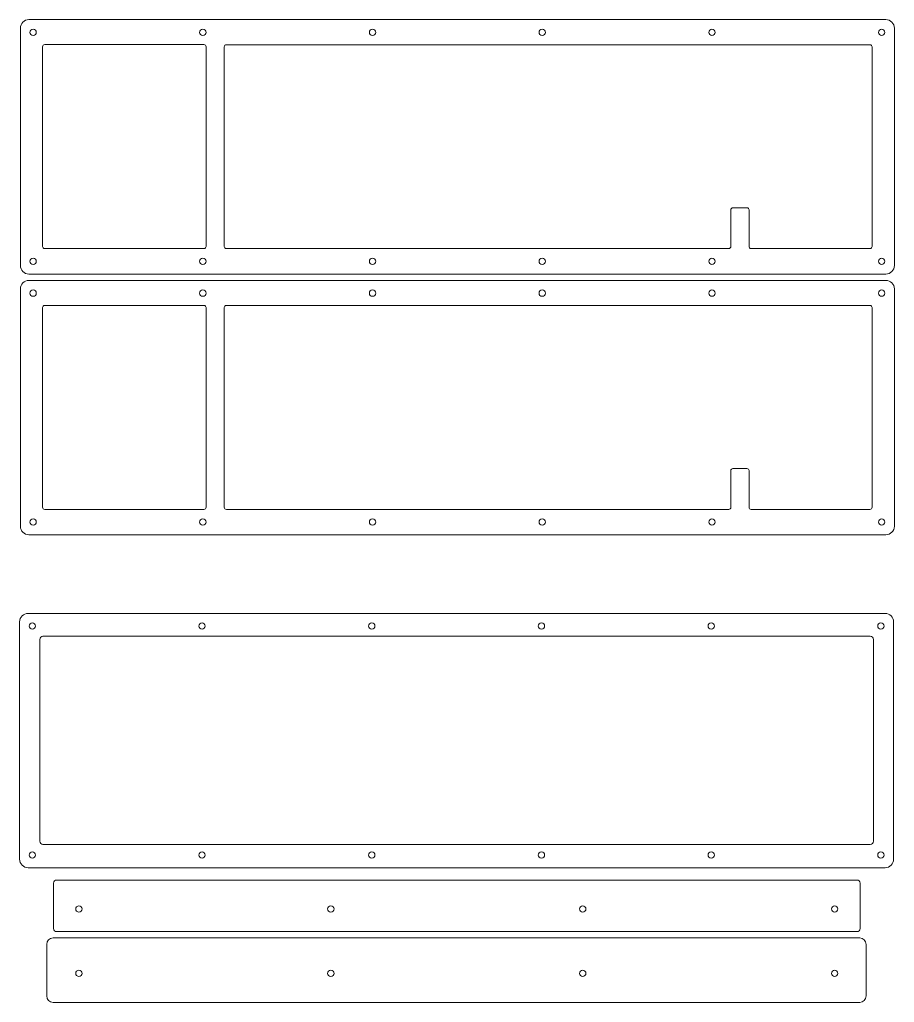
# Model space of a CAD drawing. Header units: inches. Extents: x -12 to 72, y -8.2 to 38.2.
# Drawn here: x -11.99 to 29.29, y -8.17 to 38.19 of the extents above; entities that cross this region are included whole.
import ezdxf

# ---------------------------------------------------------------- set-up
doc = ezdxf.new("R2010")
doc.units = ezdxf.units.IN
doc.header["$MEASUREMENT"] = 0
doc.layers.add('Layer 1', color=7, linetype='Continuous')

# ---------------------------------------------------------------- blocks, each defined once
blk = doc.blocks.new('block 4')
at = {"layer": 'Layer 1', "lineweight": 0}
blk.add_open_spline([(-11.244, 9.583), (-11.244, 9.666), (-11.312, 9.733), (-11.394, 9.733), (-11.477, 9.733), (-11.544, 9.666), (-11.544, 9.583), (-11.544, 9.5), (-11.477, 9.433), (-11.394, 9.433), (-11.312, 9.433), (-11.244, 9.5), (-11.244, 9.583)], degree=3, knots=[0, 0, 0, 0, 1, 1, 1, 2, 2, 2, 3, 3, 3, 4, 4, 4, 4], dxfattribs=at)
blk = doc.blocks.new('block 3')
at = {"layer": 'Layer 1'}
blk.add_blockref('block 4', (0, 0), dxfattribs=at)
blk = doc.blocks.new('block 6')
at = {"layer": 'Layer 1', "lineweight": 0}
blk.add_open_spline([(-3.235, 9.583), (-3.235, 9.666), (-3.302, 9.733), (-3.385, 9.733), (-3.468, 9.733), (-3.535, 9.666), (-3.535, 9.583), (-3.535, 9.5), (-3.468, 9.433), (-3.385, 9.433), (-3.302, 9.433), (-3.235, 9.5), (-3.235, 9.583)], degree=3, knots=[0, 0, 0, 0, 1, 1, 1, 2, 2, 2, 3, 3, 3, 4, 4, 4, 4], dxfattribs=at)
blk = doc.blocks.new('block 5')
at = {"layer": 'Layer 1'}
blk.add_blockref('block 6', (0, 0), dxfattribs=at)
blk = doc.blocks.new('block 8')
at = {"layer": 'Layer 1', "lineweight": 0}
blk.add_open_spline([(4.775, 9.583), (4.775, 9.666), (4.707, 9.733), (4.625, 9.733), (4.542, 9.733), (4.475, 9.666), (4.475, 9.583), (4.475, 9.5), (4.542, 9.433), (4.625, 9.433), (4.707, 9.433), (4.775, 9.5), (4.775, 9.583)], degree=3, knots=[0, 0, 0, 0, 1, 1, 1, 2, 2, 2, 3, 3, 3, 4, 4, 4, 4], dxfattribs=at)
blk = doc.blocks.new('block 7')
at = {"layer": 'Layer 1'}
blk.add_blockref('block 8', (0, 0), dxfattribs=at)
blk = doc.blocks.new('block 10')
at = {"layer": 'Layer 1', "lineweight": 0}
blk.add_open_spline([(12.784, 9.583), (12.784, 9.666), (12.717, 9.733), (12.634, 9.733), (12.551, 9.733), (12.484, 9.666), (12.484, 9.583), (12.484, 9.5), (12.551, 9.433), (12.634, 9.433), (12.717, 9.433), (12.784, 9.5), (12.784, 9.583)], degree=3, knots=[0, 0, 0, 0, 1, 1, 1, 2, 2, 2, 3, 3, 3, 4, 4, 4, 4], dxfattribs=at)
blk = doc.blocks.new('block 9')
at = {"layer": 'Layer 1'}
blk.add_blockref('block 10', (0, 0), dxfattribs=at)
blk = doc.blocks.new('block 12')
at = {"layer": 'Layer 1', "lineweight": 0}
blk.add_open_spline([(20.794, 9.583), (20.794, 9.666), (20.726, 9.733), (20.644, 9.733), (20.561, 9.733), (20.494, 9.666), (20.494, 9.583), (20.494, 9.5), (20.561, 9.433), (20.644, 9.433), (20.726, 9.433), (20.794, 9.5), (20.794, 9.583)], degree=3, knots=[0, 0, 0, 0, 1, 1, 1, 2, 2, 2, 3, 3, 3, 4, 4, 4, 4], dxfattribs=at)
blk = doc.blocks.new('block 11')
at = {"layer": 'Layer 1'}
blk.add_blockref('block 12', (0, 0), dxfattribs=at)
blk = doc.blocks.new('block 14')
at = {"layer": 'Layer 1', "lineweight": 0}
blk.add_open_spline([(28.803, 9.583), (28.803, 9.666), (28.736, 9.733), (28.653, 9.733), (28.57, 9.733), (28.503, 9.666), (28.503, 9.583), (28.503, 9.5), (28.57, 9.433), (28.653, 9.433), (28.736, 9.433), (28.803, 9.5), (28.803, 9.583)], degree=3, knots=[0, 0, 0, 0, 1, 1, 1, 2, 2, 2, 3, 3, 3, 4, 4, 4, 4], dxfattribs=at)
blk = doc.blocks.new('block 13')
at = {"layer": 'Layer 1'}
blk.add_blockref('block 14', (0, 0), dxfattribs=at)
blk = doc.blocks.new('block 16')
at = {"layer": 'Layer 1', "lineweight": 0}
blk.add_open_spline([(28.803, -1.217), (28.803, -1.134), (28.736, -1.067), (28.653, -1.067), (28.57, -1.067), (28.503, -1.134), (28.503, -1.217), (28.503, -1.3), (28.57, -1.367), (28.653, -1.367), (28.736, -1.367), (28.803, -1.3), (28.803, -1.217)], degree=3, knots=[0, 0, 0, 0, 1, 1, 1, 2, 2, 2, 3, 3, 3, 4, 4, 4, 4], dxfattribs=at)
blk = doc.blocks.new('block 15')
at = {"layer": 'Layer 1'}
blk.add_blockref('block 16', (0, 0), dxfattribs=at)
blk = doc.blocks.new('block 18')
at = {"layer": 'Layer 1', "lineweight": 0}
blk.add_open_spline([(20.794, -1.217), (20.794, -1.134), (20.726, -1.067), (20.644, -1.067), (20.561, -1.067), (20.494, -1.134), (20.494, -1.217), (20.494, -1.3), (20.561, -1.367), (20.644, -1.367), (20.726, -1.367), (20.794, -1.3), (20.794, -1.217)], degree=3, knots=[0, 0, 0, 0, 1, 1, 1, 2, 2, 2, 3, 3, 3, 4, 4, 4, 4], dxfattribs=at)
blk = doc.blocks.new('block 17')
at = {"layer": 'Layer 1'}
blk.add_blockref('block 18', (0, 0), dxfattribs=at)
blk = doc.blocks.new('block 20')
at = {"layer": 'Layer 1', "lineweight": 0}
blk.add_open_spline([(12.784, -1.217), (12.784, -1.134), (12.717, -1.067), (12.634, -1.067), (12.551, -1.067), (12.484, -1.134), (12.484, -1.217), (12.484, -1.3), (12.551, -1.367), (12.634, -1.367), (12.717, -1.367), (12.784, -1.3), (12.784, -1.217)], degree=3, knots=[0, 0, 0, 0, 1, 1, 1, 2, 2, 2, 3, 3, 3, 4, 4, 4, 4], dxfattribs=at)
blk = doc.blocks.new('block 19')
at = {"layer": 'Layer 1'}
blk.add_blockref('block 20', (0, 0), dxfattribs=at)
blk = doc.blocks.new('block 22')
at = {"layer": 'Layer 1', "lineweight": 0}
blk.add_open_spline([(4.775, -1.217), (4.775, -1.134), (4.707, -1.067), (4.625, -1.067), (4.542, -1.067), (4.475, -1.134), (4.475, -1.217), (4.475, -1.3), (4.542, -1.367), (4.625, -1.367), (4.707, -1.367), (4.775, -1.3), (4.775, -1.217)], degree=3, knots=[0, 0, 0, 0, 1, 1, 1, 2, 2, 2, 3, 3, 3, 4, 4, 4, 4], dxfattribs=at)
blk = doc.blocks.new('block 21')
at = {"layer": 'Layer 1'}
blk.add_blockref('block 22', (0, 0), dxfattribs=at)
blk = doc.blocks.new('block 24')
at = {"layer": 'Layer 1', "lineweight": 0}
blk.add_open_spline([(-3.235, -1.217), (-3.235, -1.134), (-3.302, -1.067), (-3.385, -1.067), (-3.468, -1.067), (-3.535, -1.134), (-3.535, -1.217), (-3.535, -1.3), (-3.468, -1.367), (-3.385, -1.367), (-3.302, -1.367), (-3.235, -1.3), (-3.235, -1.217)], degree=3, knots=[0, 0, 0, 0, 1, 1, 1, 2, 2, 2, 3, 3, 3, 4, 4, 4, 4], dxfattribs=at)
blk = doc.blocks.new('block 23')
at = {"layer": 'Layer 1'}
blk.add_blockref('block 24', (0, 0), dxfattribs=at)
blk = doc.blocks.new('block 26')
at = {"layer": 'Layer 1', "lineweight": 0}
blk.add_open_spline([(-11.244, -1.217), (-11.244, -1.134), (-11.312, -1.067), (-11.394, -1.067), (-11.477, -1.067), (-11.544, -1.134), (-11.544, -1.217), (-11.544, -1.3), (-11.477, -1.367), (-11.394, -1.367), (-11.312, -1.367), (-11.244, -1.3), (-11.244, -1.217)], degree=3, knots=[0, 0, 0, 0, 1, 1, 1, 2, 2, 2, 3, 3, 3, 4, 4, 4, 4], dxfattribs=at)
blk = doc.blocks.new('block 25')
at = {"layer": 'Layer 1'}
blk.add_blockref('block 26', (0, 0), dxfattribs=at)
blk = doc.blocks.new('block 28')
at = {"layer": 'Layer 1', "lineweight": 0}
blk.add_open_spline([(-11.594, 10.183), (-11.815, 10.183), (-11.994, 10.004), (-11.994, 9.783), (-11.994, 9.783), (-11.994, -1.417), (-11.994, -1.417), (-11.994, -1.638), (-11.815, -1.817), (-11.594, -1.817), (-11.594, -1.817), (28.853, -1.817), (28.853, -1.817), (29.074, -1.817), (29.253, -1.638), (29.253, -1.417), (29.253, -1.417), (29.253, 9.783), (29.253, 9.783), (29.253, 10.004), (29.074, 10.183), (28.853, 10.183), (28.853, 10.183), (-11.594, 10.183), (-11.594, 10.183)], degree=3, knots=[0, 0, 0, 0, 1, 1, 1, 2, 2, 2, 3, 3, 3, 4, 4, 4, 5, 5, 5, 6, 6, 6, 7, 7, 7, 8, 8, 8, 8], dxfattribs=at)
blk = doc.blocks.new('block 29')
at = {"layer": 'Layer 1', "lineweight": 0}
blk.add_open_spline([(28.153, 9.103), (28.236, 9.103), (28.303, 9.036), (28.303, 8.953), (28.303, 8.953), (28.303, -0.567), (28.303, -0.567), (28.303, -0.65), (28.236, -0.717), (28.153, -0.717), (28.153, -0.717), (-10.894, -0.717), (-10.894, -0.717), (-10.977, -0.717), (-11.044, -0.65), (-11.044, -0.567), (-11.044, -0.567), (-11.044, 8.953), (-11.044, 8.953), (-11.044, 9.036), (-10.977, 9.103), (-10.894, 9.103), (-10.894, 9.103), (28.153, 9.103), (28.153, 9.103)], degree=3, knots=[0, 0, 0, 0, 1, 1, 1, 2, 2, 2, 3, 3, 3, 4, 4, 4, 5, 5, 5, 6, 6, 6, 7, 7, 7, 8, 8, 8, 8], dxfattribs=at)
blk = doc.blocks.new('block 27')
at = {"layer": 'Layer 1'}
for name in ['block 28', 'block 29']:
    blk.add_blockref(name, (0, 0), dxfattribs=at)
blk = doc.blocks.new('block 2')
at = {"layer": 'Layer 1'}
for name in ['block 27', 'block 3', 'block 5', 'block 7', 'block 9', 'block 11', 'block 13', 'block 25', 'block 23', 'block 21', 'block 19', 'block 17', 'block 15']:
    blk.add_blockref(name, (0, 0), dxfattribs=at)
blk = doc.blocks.new('block 32')
at = {"layer": 'Layer 1', "lineweight": 0}
blk.add_open_spline([(-11.209, 37.589), (-11.209, 37.672), (-11.276, 37.739), (-11.359, 37.739), (-11.442, 37.739), (-11.509, 37.672), (-11.509, 37.589), (-11.509, 37.506), (-11.442, 37.439), (-11.359, 37.439), (-11.276, 37.439), (-11.209, 37.506), (-11.209, 37.589)], degree=3, knots=[0, 0, 0, 0, 1, 1, 1, 2, 2, 2, 3, 3, 3, 4, 4, 4, 4], dxfattribs=at)
blk = doc.blocks.new('block 31')
at = {"layer": 'Layer 1'}
blk.add_blockref('block 32', (0, 0), dxfattribs=at)
blk = doc.blocks.new('block 34')
at = {"layer": 'Layer 1', "lineweight": 0}
blk.add_open_spline([(-3.199, 37.589), (-3.199, 37.672), (-3.266, 37.739), (-3.349, 37.739), (-3.432, 37.739), (-3.499, 37.672), (-3.499, 37.589), (-3.499, 37.506), (-3.432, 37.439), (-3.349, 37.439), (-3.266, 37.439), (-3.199, 37.506), (-3.199, 37.589)], degree=3, knots=[0, 0, 0, 0, 1, 1, 1, 2, 2, 2, 3, 3, 3, 4, 4, 4, 4], dxfattribs=at)
blk = doc.blocks.new('block 33')
at = {"layer": 'Layer 1'}
blk.add_blockref('block 34', (0, 0), dxfattribs=at)
blk = doc.blocks.new('block 36')
at = {"layer": 'Layer 1', "lineweight": 0}
blk.add_open_spline([(4.81, 37.589), (4.81, 37.672), (4.743, 37.739), (4.66, 37.739), (4.577, 37.739), (4.51, 37.672), (4.51, 37.589), (4.51, 37.506), (4.577, 37.439), (4.66, 37.439), (4.743, 37.439), (4.81, 37.506), (4.81, 37.589)], degree=3, knots=[0, 0, 0, 0, 1, 1, 1, 2, 2, 2, 3, 3, 3, 4, 4, 4, 4], dxfattribs=at)
blk = doc.blocks.new('block 35')
at = {"layer": 'Layer 1'}
blk.add_blockref('block 36', (0, 0), dxfattribs=at)
blk = doc.blocks.new('block 38')
at = {"layer": 'Layer 1', "lineweight": 0}
blk.add_open_spline([(12.82, 37.589), (12.82, 37.672), (12.753, 37.739), (12.67, 37.739), (12.587, 37.739), (12.52, 37.672), (12.52, 37.589), (12.52, 37.506), (12.587, 37.439), (12.67, 37.439), (12.753, 37.439), (12.82, 37.506), (12.82, 37.589)], degree=3, knots=[0, 0, 0, 0, 1, 1, 1, 2, 2, 2, 3, 3, 3, 4, 4, 4, 4], dxfattribs=at)
blk = doc.blocks.new('block 37')
at = {"layer": 'Layer 1'}
blk.add_blockref('block 38', (0, 0), dxfattribs=at)
blk = doc.blocks.new('block 40')
at = {"layer": 'Layer 1', "lineweight": 0}
blk.add_open_spline([(20.829, 37.589), (20.829, 37.672), (20.762, 37.739), (20.679, 37.739), (20.596, 37.739), (20.529, 37.672), (20.529, 37.589), (20.529, 37.506), (20.596, 37.439), (20.679, 37.439), (20.762, 37.439), (20.829, 37.506), (20.829, 37.589)], degree=3, knots=[0, 0, 0, 0, 1, 1, 1, 2, 2, 2, 3, 3, 3, 4, 4, 4, 4], dxfattribs=at)
blk = doc.blocks.new('block 39')
at = {"layer": 'Layer 1'}
blk.add_blockref('block 40', (0, 0), dxfattribs=at)
blk = doc.blocks.new('block 42')
at = {"layer": 'Layer 1', "lineweight": 0}
blk.add_open_spline([(28.839, 37.589), (28.839, 37.672), (28.772, 37.739), (28.689, 37.739), (28.606, 37.739), (28.539, 37.672), (28.539, 37.589), (28.539, 37.506), (28.606, 37.439), (28.689, 37.439), (28.772, 37.439), (28.839, 37.506), (28.839, 37.589)], degree=3, knots=[0, 0, 0, 0, 1, 1, 1, 2, 2, 2, 3, 3, 3, 4, 4, 4, 4], dxfattribs=at)
blk = doc.blocks.new('block 41')
at = {"layer": 'Layer 1'}
blk.add_blockref('block 42', (0, 0), dxfattribs=at)
blk = doc.blocks.new('block 44')
at = {"layer": 'Layer 1', "lineweight": 0}
blk.add_open_spline([(28.839, 26.789), (28.839, 26.872), (28.772, 26.939), (28.689, 26.939), (28.606, 26.939), (28.539, 26.872), (28.539, 26.789), (28.539, 26.706), (28.606, 26.639), (28.689, 26.639), (28.772, 26.639), (28.839, 26.706), (28.839, 26.789)], degree=3, knots=[0, 0, 0, 0, 1, 1, 1, 2, 2, 2, 3, 3, 3, 4, 4, 4, 4], dxfattribs=at)
blk = doc.blocks.new('block 43')
at = {"layer": 'Layer 1'}
blk.add_blockref('block 44', (0, 0), dxfattribs=at)
blk = doc.blocks.new('block 46')
at = {"layer": 'Layer 1', "lineweight": 0}
blk.add_open_spline([(20.829, 26.789), (20.829, 26.872), (20.762, 26.939), (20.679, 26.939), (20.596, 26.939), (20.529, 26.872), (20.529, 26.789), (20.529, 26.706), (20.596, 26.639), (20.679, 26.639), (20.762, 26.639), (20.829, 26.706), (20.829, 26.789)], degree=3, knots=[0, 0, 0, 0, 1, 1, 1, 2, 2, 2, 3, 3, 3, 4, 4, 4, 4], dxfattribs=at)
blk = doc.blocks.new('block 45')
at = {"layer": 'Layer 1'}
blk.add_blockref('block 46', (0, 0), dxfattribs=at)
blk = doc.blocks.new('block 48')
at = {"layer": 'Layer 1', "lineweight": 0}
blk.add_open_spline([(12.82, 26.789), (12.82, 26.872), (12.753, 26.939), (12.67, 26.939), (12.587, 26.939), (12.52, 26.872), (12.52, 26.789), (12.52, 26.706), (12.587, 26.639), (12.67, 26.639), (12.753, 26.639), (12.82, 26.706), (12.82, 26.789)], degree=3, knots=[0, 0, 0, 0, 1, 1, 1, 2, 2, 2, 3, 3, 3, 4, 4, 4, 4], dxfattribs=at)
blk = doc.blocks.new('block 47')
at = {"layer": 'Layer 1'}
blk.add_blockref('block 48', (0, 0), dxfattribs=at)
blk = doc.blocks.new('block 50')
at = {"layer": 'Layer 1', "lineweight": 0}
blk.add_open_spline([(4.81, 26.789), (4.81, 26.872), (4.743, 26.939), (4.66, 26.939), (4.577, 26.939), (4.51, 26.872), (4.51, 26.789), (4.51, 26.706), (4.577, 26.639), (4.66, 26.639), (4.743, 26.639), (4.81, 26.706), (4.81, 26.789)], degree=3, knots=[0, 0, 0, 0, 1, 1, 1, 2, 2, 2, 3, 3, 3, 4, 4, 4, 4], dxfattribs=at)
blk = doc.blocks.new('block 49')
at = {"layer": 'Layer 1'}
blk.add_blockref('block 50', (0, 0), dxfattribs=at)
blk = doc.blocks.new('block 52')
at = {"layer": 'Layer 1', "lineweight": 0}
blk.add_open_spline([(-3.199, 26.789), (-3.199, 26.872), (-3.266, 26.939), (-3.349, 26.939), (-3.432, 26.939), (-3.499, 26.872), (-3.499, 26.789), (-3.499, 26.706), (-3.432, 26.639), (-3.349, 26.639), (-3.266, 26.639), (-3.199, 26.706), (-3.199, 26.789)], degree=3, knots=[0, 0, 0, 0, 1, 1, 1, 2, 2, 2, 3, 3, 3, 4, 4, 4, 4], dxfattribs=at)
blk = doc.blocks.new('block 51')
at = {"layer": 'Layer 1'}
blk.add_blockref('block 52', (0, 0), dxfattribs=at)
blk = doc.blocks.new('block 54')
at = {"layer": 'Layer 1', "lineweight": 0}
blk.add_open_spline([(-11.209, 26.789), (-11.209, 26.872), (-11.276, 26.939), (-11.359, 26.939), (-11.442, 26.939), (-11.509, 26.872), (-11.509, 26.789), (-11.509, 26.706), (-11.442, 26.639), (-11.359, 26.639), (-11.276, 26.639), (-11.209, 26.706), (-11.209, 26.789)], degree=3, knots=[0, 0, 0, 0, 1, 1, 1, 2, 2, 2, 3, 3, 3, 4, 4, 4, 4], dxfattribs=at)
blk = doc.blocks.new('block 53')
at = {"layer": 'Layer 1'}
blk.add_blockref('block 54', (0, 0), dxfattribs=at)
blk = doc.blocks.new('block 56')
at = {"layer": 'Layer 1', "lineweight": 0}
blk.add_open_spline([(-11.959, 26.589), (-11.959, 26.589), (-11.959, 37.789), (-11.959, 37.789), (-11.959, 38.01), (-11.78, 38.189), (-11.559, 38.189), (-11.559, 38.189), (28.889, 38.189), (28.889, 38.189), (29.11, 38.189), (29.289, 38.01), (29.289, 37.789), (29.289, 37.789), (29.289, 26.589), (29.289, 26.589), (29.289, 26.368), (29.11, 26.189), (28.889, 26.189), (28.889, 26.189), (-11.559, 26.189), (-11.559, 26.189), (-11.78, 26.189), (-11.959, 26.368), (-11.959, 26.589)], degree=3, knots=[0, 0, 0, 0, 1, 1, 1, 2, 2, 2, 3, 3, 3, 4, 4, 4, 5, 5, 5, 6, 6, 6, 7, 7, 7, 8, 8, 8, 8], dxfattribs=at)
blk = doc.blocks.new('block 55')
at = {"layer": 'Layer 1'}
blk.add_blockref('block 56', (0, 0), dxfattribs=at)
blk = doc.blocks.new('block 58')
at = {"layer": 'Layer 1', "lineweight": 0}
blk.add_open_spline([(-10.909, 36.909), (-10.909, 36.964), (-10.864, 37.009), (-10.809, 37.009), (-10.809, 37.009), (-3.294, 37.009), (-3.294, 37.009), (-3.239, 37.009), (-3.194, 36.964), (-3.194, 36.909), (-3.194, 36.909), (-3.194, 27.489), (-3.194, 27.489), (-3.194, 27.434), (-3.239, 27.389), (-3.294, 27.389), (-3.294, 27.389), (-10.809, 27.389), (-10.809, 27.389), (-10.864, 27.389), (-10.909, 27.434), (-10.909, 27.489), (-10.909, 27.489), (-10.909, 36.909), (-10.909, 36.909)], degree=3, knots=[0, 0, 0, 0, 1, 1, 1, 2, 2, 2, 3, 3, 3, 4, 4, 4, 5, 5, 5, 6, 6, 6, 7, 7, 7, 8, 8, 8, 8], dxfattribs=at)
blk = doc.blocks.new('block 57')
at = {"layer": 'Layer 1'}
blk.add_blockref('block 58', (0, 0), dxfattribs=at)
blk = doc.blocks.new('block 60')
at = {"layer": 'Layer 1', "lineweight": 0}
blk.add_open_spline([(-2.236, 37.007), (-2.291, 37.007), (-2.336, 36.962), (-2.336, 36.907), (-2.336, 36.907), (-2.336, 27.489), (-2.336, 27.489), (-2.336, 27.434), (-2.291, 27.389), (-2.236, 27.389), (-2.236, 27.389), (21.471, 27.389), (21.471, 27.389), (21.527, 27.389), (21.571, 27.434), (21.571, 27.489), (21.571, 27.489), (21.571, 29.214), (21.571, 29.214), (21.571, 29.269), (21.616, 29.314), (21.671, 29.314), (21.671, 29.314), (22.329, 29.314), (22.329, 29.314), (22.384, 29.314), (22.429, 29.269), (22.429, 29.214), (22.429, 29.214), (22.429, 27.489), (22.429, 27.489), (22.429, 27.434), (22.473, 27.389), (22.529, 27.389), (22.529, 27.389), (28.139, 27.389), (28.139, 27.389), (28.194, 27.389), (28.239, 27.434), (28.239, 27.489), (28.239, 27.489), (28.239, 36.907), (28.239, 36.907), (28.239, 36.962), (28.194, 37.006), (28.139, 37.006), (28.139, 37.006), (-2.236, 37.007), (-2.236, 37.007)], degree=3, knots=[0, 0, 0, 0, 1, 1, 1, 2, 2, 2, 3, 3, 3, 4, 4, 4, 5, 5, 5, 6, 6, 6, 7, 7, 7, 8, 8, 8, 9, 9, 9, 10, 10, 10, 11, 11, 11, 12, 12, 12, 13, 13, 13, 14, 14, 14, 15, 15, 15, 16, 16, 16, 16], dxfattribs=at)
blk = doc.blocks.new('block 59')
at = {"layer": 'Layer 1'}
blk.add_blockref('block 60', (0, 0), dxfattribs=at)
blk = doc.blocks.new('block 30')
at = {"layer": 'Layer 1'}
for name in ['block 55', 'block 31', 'block 33', 'block 35', 'block 37', 'block 39', 'block 41', 'block 57', 'block 59', 'block 53', 'block 51', 'block 49', 'block 47', 'block 45', 'block 43']:
    blk.add_blockref(name, (0, 0), dxfattribs=at)
blk = doc.blocks.new('block 63')
at = {"layer": 'Layer 1', "lineweight": 0}
blk.add_open_spline([(-11.209, 25.289), (-11.209, 25.372), (-11.276, 25.439), (-11.359, 25.439), (-11.442, 25.439), (-11.509, 25.372), (-11.509, 25.289), (-11.509, 25.206), (-11.442, 25.139), (-11.359, 25.139), (-11.276, 25.139), (-11.209, 25.206), (-11.209, 25.289)], degree=3, knots=[0, 0, 0, 0, 1, 1, 1, 2, 2, 2, 3, 3, 3, 4, 4, 4, 4], dxfattribs=at)
blk = doc.blocks.new('block 62')
at = {"layer": 'Layer 1'}
blk.add_blockref('block 63', (0, 0), dxfattribs=at)
blk = doc.blocks.new('block 65')
at = {"layer": 'Layer 1', "lineweight": 0}
blk.add_open_spline([(-3.199, 25.289), (-3.199, 25.372), (-3.266, 25.439), (-3.349, 25.439), (-3.432, 25.439), (-3.499, 25.372), (-3.499, 25.289), (-3.499, 25.206), (-3.432, 25.139), (-3.349, 25.139), (-3.266, 25.139), (-3.199, 25.206), (-3.199, 25.289)], degree=3, knots=[0, 0, 0, 0, 1, 1, 1, 2, 2, 2, 3, 3, 3, 4, 4, 4, 4], dxfattribs=at)
blk = doc.blocks.new('block 64')
at = {"layer": 'Layer 1'}
blk.add_blockref('block 65', (0, 0), dxfattribs=at)
blk = doc.blocks.new('block 67')
at = {"layer": 'Layer 1', "lineweight": 0}
blk.add_open_spline([(4.81, 25.289), (4.81, 25.372), (4.743, 25.439), (4.66, 25.439), (4.577, 25.439), (4.51, 25.372), (4.51, 25.289), (4.51, 25.206), (4.577, 25.139), (4.66, 25.139), (4.743, 25.139), (4.81, 25.206), (4.81, 25.289)], degree=3, knots=[0, 0, 0, 0, 1, 1, 1, 2, 2, 2, 3, 3, 3, 4, 4, 4, 4], dxfattribs=at)
blk = doc.blocks.new('block 66')
at = {"layer": 'Layer 1'}
blk.add_blockref('block 67', (0, 0), dxfattribs=at)
blk = doc.blocks.new('block 69')
at = {"layer": 'Layer 1', "lineweight": 0}
blk.add_open_spline([(12.82, 25.289), (12.82, 25.372), (12.753, 25.439), (12.67, 25.439), (12.587, 25.439), (12.52, 25.372), (12.52, 25.289), (12.52, 25.206), (12.587, 25.139), (12.67, 25.139), (12.753, 25.139), (12.82, 25.206), (12.82, 25.289)], degree=3, knots=[0, 0, 0, 0, 1, 1, 1, 2, 2, 2, 3, 3, 3, 4, 4, 4, 4], dxfattribs=at)
blk = doc.blocks.new('block 68')
at = {"layer": 'Layer 1'}
blk.add_blockref('block 69', (0, 0), dxfattribs=at)
blk = doc.blocks.new('block 71')
at = {"layer": 'Layer 1', "lineweight": 0}
blk.add_open_spline([(20.829, 25.289), (20.829, 25.372), (20.762, 25.439), (20.679, 25.439), (20.596, 25.439), (20.529, 25.372), (20.529, 25.289), (20.529, 25.206), (20.596, 25.139), (20.679, 25.139), (20.762, 25.139), (20.829, 25.206), (20.829, 25.289)], degree=3, knots=[0, 0, 0, 0, 1, 1, 1, 2, 2, 2, 3, 3, 3, 4, 4, 4, 4], dxfattribs=at)
blk = doc.blocks.new('block 70')
at = {"layer": 'Layer 1'}
blk.add_blockref('block 71', (0, 0), dxfattribs=at)
blk = doc.blocks.new('block 73')
at = {"layer": 'Layer 1', "lineweight": 0}
blk.add_open_spline([(28.839, 25.289), (28.839, 25.372), (28.772, 25.439), (28.689, 25.439), (28.606, 25.439), (28.539, 25.372), (28.539, 25.289), (28.539, 25.206), (28.606, 25.139), (28.689, 25.139), (28.772, 25.139), (28.839, 25.206), (28.839, 25.289)], degree=3, knots=[0, 0, 0, 0, 1, 1, 1, 2, 2, 2, 3, 3, 3, 4, 4, 4, 4], dxfattribs=at)
blk = doc.blocks.new('block 72')
at = {"layer": 'Layer 1'}
blk.add_blockref('block 73', (0, 0), dxfattribs=at)
blk = doc.blocks.new('block 75')
at = {"layer": 'Layer 1', "lineweight": 0}
blk.add_open_spline([(28.839, 14.489), (28.839, 14.572), (28.772, 14.639), (28.689, 14.639), (28.606, 14.639), (28.539, 14.572), (28.539, 14.489), (28.539, 14.406), (28.606, 14.339), (28.689, 14.339), (28.772, 14.339), (28.839, 14.406), (28.839, 14.489)], degree=3, knots=[0, 0, 0, 0, 1, 1, 1, 2, 2, 2, 3, 3, 3, 4, 4, 4, 4], dxfattribs=at)
blk = doc.blocks.new('block 74')
at = {"layer": 'Layer 1'}
blk.add_blockref('block 75', (0, 0), dxfattribs=at)
blk = doc.blocks.new('block 77')
at = {"layer": 'Layer 1', "lineweight": 0}
blk.add_open_spline([(20.829, 14.489), (20.829, 14.572), (20.762, 14.639), (20.679, 14.639), (20.596, 14.639), (20.529, 14.572), (20.529, 14.489), (20.529, 14.406), (20.596, 14.339), (20.679, 14.339), (20.762, 14.339), (20.829, 14.406), (20.829, 14.489)], degree=3, knots=[0, 0, 0, 0, 1, 1, 1, 2, 2, 2, 3, 3, 3, 4, 4, 4, 4], dxfattribs=at)
blk = doc.blocks.new('block 76')
at = {"layer": 'Layer 1'}
blk.add_blockref('block 77', (0, 0), dxfattribs=at)
blk = doc.blocks.new('block 79')
at = {"layer": 'Layer 1', "lineweight": 0}
blk.add_open_spline([(12.82, 14.489), (12.82, 14.572), (12.753, 14.639), (12.67, 14.639), (12.587, 14.639), (12.52, 14.572), (12.52, 14.489), (12.52, 14.406), (12.587, 14.339), (12.67, 14.339), (12.753, 14.339), (12.82, 14.406), (12.82, 14.489)], degree=3, knots=[0, 0, 0, 0, 1, 1, 1, 2, 2, 2, 3, 3, 3, 4, 4, 4, 4], dxfattribs=at)
blk = doc.blocks.new('block 78')
at = {"layer": 'Layer 1'}
blk.add_blockref('block 79', (0, 0), dxfattribs=at)
blk = doc.blocks.new('block 81')
at = {"layer": 'Layer 1', "lineweight": 0}
blk.add_open_spline([(4.81, 14.489), (4.81, 14.572), (4.743, 14.639), (4.66, 14.639), (4.577, 14.639), (4.51, 14.572), (4.51, 14.489), (4.51, 14.406), (4.577, 14.339), (4.66, 14.339), (4.743, 14.339), (4.81, 14.406), (4.81, 14.489)], degree=3, knots=[0, 0, 0, 0, 1, 1, 1, 2, 2, 2, 3, 3, 3, 4, 4, 4, 4], dxfattribs=at)
blk = doc.blocks.new('block 80')
at = {"layer": 'Layer 1'}
blk.add_blockref('block 81', (0, 0), dxfattribs=at)
blk = doc.blocks.new('block 83')
at = {"layer": 'Layer 1', "lineweight": 0}
blk.add_open_spline([(-3.199, 14.489), (-3.199, 14.572), (-3.266, 14.639), (-3.349, 14.639), (-3.432, 14.639), (-3.499, 14.572), (-3.499, 14.489), (-3.499, 14.406), (-3.432, 14.339), (-3.349, 14.339), (-3.266, 14.339), (-3.199, 14.406), (-3.199, 14.489)], degree=3, knots=[0, 0, 0, 0, 1, 1, 1, 2, 2, 2, 3, 3, 3, 4, 4, 4, 4], dxfattribs=at)
blk = doc.blocks.new('block 82')
at = {"layer": 'Layer 1'}
blk.add_blockref('block 83', (0, 0), dxfattribs=at)
blk = doc.blocks.new('block 85')
at = {"layer": 'Layer 1', "lineweight": 0}
blk.add_open_spline([(-11.209, 14.489), (-11.209, 14.572), (-11.276, 14.639), (-11.359, 14.639), (-11.442, 14.639), (-11.509, 14.572), (-11.509, 14.489), (-11.509, 14.406), (-11.442, 14.339), (-11.359, 14.339), (-11.276, 14.339), (-11.209, 14.406), (-11.209, 14.489)], degree=3, knots=[0, 0, 0, 0, 1, 1, 1, 2, 2, 2, 3, 3, 3, 4, 4, 4, 4], dxfattribs=at)
blk = doc.blocks.new('block 84')
at = {"layer": 'Layer 1'}
blk.add_blockref('block 85', (0, 0), dxfattribs=at)
blk = doc.blocks.new('block 87')
at = {"layer": 'Layer 1', "lineweight": 0}
blk.add_open_spline([(-11.959, 14.289), (-11.959, 14.289), (-11.959, 25.489), (-11.959, 25.489), (-11.959, 25.71), (-11.78, 25.889), (-11.559, 25.889), (-11.559, 25.889), (28.889, 25.889), (28.889, 25.889), (29.11, 25.889), (29.289, 25.71), (29.289, 25.489), (29.289, 25.489), (29.289, 14.289), (29.289, 14.289), (29.289, 14.068), (29.11, 13.889), (28.889, 13.889), (28.889, 13.889), (-11.559, 13.889), (-11.559, 13.889), (-11.78, 13.889), (-11.959, 14.068), (-11.959, 14.289)], degree=3, knots=[0, 0, 0, 0, 1, 1, 1, 2, 2, 2, 3, 3, 3, 4, 4, 4, 5, 5, 5, 6, 6, 6, 7, 7, 7, 8, 8, 8, 8], dxfattribs=at)
blk = doc.blocks.new('block 86')
at = {"layer": 'Layer 1'}
blk.add_blockref('block 87', (0, 0), dxfattribs=at)
blk = doc.blocks.new('block 89')
at = {"layer": 'Layer 1', "lineweight": 0}
blk.add_open_spline([(-10.909, 24.609), (-10.909, 24.664), (-10.864, 24.709), (-10.809, 24.709), (-10.809, 24.709), (-3.294, 24.709), (-3.294, 24.709), (-3.239, 24.709), (-3.194, 24.664), (-3.194, 24.609), (-3.194, 24.609), (-3.194, 15.189), (-3.194, 15.189), (-3.194, 15.134), (-3.239, 15.089), (-3.294, 15.089), (-3.294, 15.089), (-10.809, 15.089), (-10.809, 15.089), (-10.864, 15.089), (-10.909, 15.134), (-10.909, 15.189), (-10.909, 15.189), (-10.909, 24.609), (-10.909, 24.609)], degree=3, knots=[0, 0, 0, 0, 1, 1, 1, 2, 2, 2, 3, 3, 3, 4, 4, 4, 5, 5, 5, 6, 6, 6, 7, 7, 7, 8, 8, 8, 8], dxfattribs=at)
blk = doc.blocks.new('block 88')
at = {"layer": 'Layer 1'}
blk.add_blockref('block 89', (0, 0), dxfattribs=at)
blk = doc.blocks.new('block 91')
at = {"layer": 'Layer 1', "lineweight": 0}
blk.add_open_spline([(-2.236, 24.707), (-2.291, 24.707), (-2.336, 24.662), (-2.336, 24.607), (-2.336, 24.607), (-2.336, 15.189), (-2.336, 15.189), (-2.336, 15.134), (-2.291, 15.089), (-2.236, 15.089), (-2.236, 15.089), (21.471, 15.089), (21.471, 15.089), (21.527, 15.089), (21.571, 15.134), (21.571, 15.189), (21.571, 15.189), (21.571, 16.914), (21.571, 16.914), (21.571, 16.969), (21.616, 17.014), (21.671, 17.014), (21.671, 17.014), (22.329, 17.014), (22.329, 17.014), (22.384, 17.014), (22.429, 16.969), (22.429, 16.914), (22.429, 16.914), (22.429, 15.189), (22.429, 15.189), (22.429, 15.134), (22.473, 15.089), (22.529, 15.089), (22.529, 15.089), (28.139, 15.089), (28.139, 15.089), (28.194, 15.089), (28.239, 15.134), (28.239, 15.189), (28.239, 15.189), (28.239, 24.607), (28.239, 24.607), (28.239, 24.662), (28.194, 24.706), (28.139, 24.706), (28.139, 24.706), (-2.236, 24.707), (-2.236, 24.707)], degree=3, knots=[0, 0, 0, 0, 1, 1, 1, 2, 2, 2, 3, 3, 3, 4, 4, 4, 5, 5, 5, 6, 6, 6, 7, 7, 7, 8, 8, 8, 9, 9, 9, 10, 10, 10, 11, 11, 11, 12, 12, 12, 13, 13, 13, 14, 14, 14, 15, 15, 15, 16, 16, 16, 16], dxfattribs=at)
blk = doc.blocks.new('block 90')
at = {"layer": 'Layer 1'}
blk.add_blockref('block 91', (0, 0), dxfattribs=at)
blk = doc.blocks.new('block 61')
at = {"layer": 'Layer 1'}
for name in ['block 86', 'block 62', 'block 64', 'block 66', 'block 68', 'block 70', 'block 72', 'block 88', 'block 90', 'block 84', 'block 82', 'block 80', 'block 78', 'block 76', 'block 74']:
    blk.add_blockref(name, (0, 0), dxfattribs=at)
blk = doc.blocks.new('block 93')
at = {"layer": 'Layer 1', "lineweight": 0}
blk.add_open_spline([(-10.247, -2.397), (-10.33, -2.397), (-10.397, -2.464), (-10.397, -2.547), (-10.397, -2.547), (-10.397, -4.682), (-10.397, -4.682), (-10.397, -4.765), (-10.33, -4.832), (-10.247, -4.832), (-10.247, -4.832), (27.522, -4.832), (27.522, -4.832), (27.605, -4.832), (27.672, -4.765), (27.672, -4.682), (27.672, -4.682), (27.672, -2.547), (27.672, -2.547), (27.672, -2.464), (27.605, -2.397), (27.522, -2.397), (27.522, -2.397), (-10.247, -2.397), (-10.247, -2.397)], degree=3, knots=[0, 0, 0, 0, 1, 1, 1, 2, 2, 2, 3, 3, 3, 4, 4, 4, 5, 5, 5, 6, 6, 6, 7, 7, 7, 8, 8, 8, 8], dxfattribs=at)
blk = doc.blocks.new('block 92')
at = {"layer": 'Layer 1'}
blk.add_blockref('block 93', (0, 0), dxfattribs=at)
blk = doc.blocks.new('block 95')
at = {"layer": 'Layer 1', "lineweight": 0}
blk.add_open_spline([(26.622, -3.764), (26.622, -3.682), (26.554, -3.614), (26.472, -3.614), (26.389, -3.614), (26.322, -3.682), (26.322, -3.764), (26.322, -3.847), (26.389, -3.914), (26.472, -3.914), (26.554, -3.914), (26.622, -3.847), (26.622, -3.764)], degree=3, knots=[0, 0, 0, 0, 1, 1, 1, 2, 2, 2, 3, 3, 3, 4, 4, 4, 4], dxfattribs=at)
blk = doc.blocks.new('block 94')
at = {"layer": 'Layer 1'}
blk.add_blockref('block 95', (0, 0), dxfattribs=at)
blk = doc.blocks.new('block 97')
at = {"layer": 'Layer 1', "lineweight": 0}
blk.add_open_spline([(14.732, -3.764), (14.732, -3.682), (14.665, -3.614), (14.582, -3.614), (14.499, -3.614), (14.432, -3.682), (14.432, -3.764), (14.432, -3.847), (14.499, -3.914), (14.582, -3.914), (14.665, -3.914), (14.732, -3.847), (14.732, -3.764)], degree=3, knots=[0, 0, 0, 0, 1, 1, 1, 2, 2, 2, 3, 3, 3, 4, 4, 4, 4], dxfattribs=at)
blk = doc.blocks.new('block 96')
at = {"layer": 'Layer 1'}
blk.add_blockref('block 97', (0, 0), dxfattribs=at)
blk = doc.blocks.new('block 99')
at = {"layer": 'Layer 1', "lineweight": 0}
blk.add_open_spline([(2.843, -3.764), (2.843, -3.682), (2.775, -3.614), (2.693, -3.614), (2.61, -3.614), (2.543, -3.682), (2.543, -3.764), (2.543, -3.847), (2.61, -3.914), (2.693, -3.914), (2.775, -3.914), (2.843, -3.847), (2.843, -3.764)], degree=3, knots=[0, 0, 0, 0, 1, 1, 1, 2, 2, 2, 3, 3, 3, 4, 4, 4, 4], dxfattribs=at)
blk = doc.blocks.new('block 98')
at = {"layer": 'Layer 1'}
blk.add_blockref('block 99', (0, 0), dxfattribs=at)
blk = doc.blocks.new('block 101')
at = {"layer": 'Layer 1', "lineweight": 0}
blk.add_open_spline([(-9.047, -3.764), (-9.047, -3.682), (-9.114, -3.614), (-9.197, -3.614), (-9.28, -3.614), (-9.347, -3.682), (-9.347, -3.764), (-9.347, -3.847), (-9.28, -3.914), (-9.197, -3.914), (-9.114, -3.914), (-9.047, -3.847), (-9.047, -3.764)], degree=3, knots=[0, 0, 0, 0, 1, 1, 1, 2, 2, 2, 3, 3, 3, 4, 4, 4, 4], dxfattribs=at)
blk = doc.blocks.new('block 100')
at = {"layer": 'Layer 1'}
blk.add_blockref('block 101', (0, 0), dxfattribs=at)
blk = doc.blocks.new('block 104')
at = {"layer": 'Layer 1', "lineweight": 0}
blk.add_open_spline([(-10.415, -5.132), (-10.58, -5.132), (-10.715, -5.266), (-10.715, -5.432), (-10.715, -5.432), (-10.715, -7.867), (-10.715, -7.867), (-10.715, -8.033), (-10.58, -8.167), (-10.415, -8.167), (-10.415, -8.167), (27.654, -8.167), (27.654, -8.167), (27.82, -8.167), (27.954, -8.033), (27.954, -7.867), (27.954, -7.867), (27.954, -5.432), (27.954, -5.432), (27.954, -5.266), (27.82, -5.132), (27.654, -5.132), (27.654, -5.132), (-10.415, -5.132), (-10.415, -5.132)], degree=3, knots=[0, 0, 0, 0, 1, 1, 1, 2, 2, 2, 3, 3, 3, 4, 4, 4, 5, 5, 5, 6, 6, 6, 7, 7, 7, 8, 8, 8, 8], dxfattribs=at)
blk = doc.blocks.new('block 103')
at = {"layer": 'Layer 1'}
blk.add_blockref('block 104', (0, 0), dxfattribs=at)
blk = doc.blocks.new('block 102')
at = {"layer": 'Layer 1'}
blk.add_blockref('block 103', (0, 0), dxfattribs=at)
blk = doc.blocks.new('block 106')
at = {"layer": 'Layer 1', "lineweight": 0}
blk.add_open_spline([(26.622, -6.8), (26.622, -6.717), (26.554, -6.65), (26.472, -6.65), (26.389, -6.65), (26.322, -6.717), (26.322, -6.8), (26.322, -6.883), (26.389, -6.95), (26.472, -6.95), (26.554, -6.95), (26.622, -6.883), (26.622, -6.8)], degree=3, knots=[0, 0, 0, 0, 1, 1, 1, 2, 2, 2, 3, 3, 3, 4, 4, 4, 4], dxfattribs=at)
blk = doc.blocks.new('block 105')
at = {"layer": 'Layer 1'}
blk.add_blockref('block 106', (0, 0), dxfattribs=at)
blk = doc.blocks.new('block 108')
at = {"layer": 'Layer 1', "lineweight": 0}
blk.add_open_spline([(14.732, -6.8), (14.732, -6.717), (14.665, -6.65), (14.582, -6.65), (14.499, -6.65), (14.432, -6.717), (14.432, -6.8), (14.432, -6.883), (14.499, -6.95), (14.582, -6.95), (14.665, -6.95), (14.732, -6.883), (14.732, -6.8)], degree=3, knots=[0, 0, 0, 0, 1, 1, 1, 2, 2, 2, 3, 3, 3, 4, 4, 4, 4], dxfattribs=at)
blk = doc.blocks.new('block 107')
at = {"layer": 'Layer 1'}
blk.add_blockref('block 108', (0, 0), dxfattribs=at)
blk = doc.blocks.new('block 110')
at = {"layer": 'Layer 1', "lineweight": 0}
blk.add_open_spline([(2.843, -6.8), (2.843, -6.717), (2.775, -6.65), (2.693, -6.65), (2.61, -6.65), (2.543, -6.717), (2.543, -6.8), (2.543, -6.883), (2.61, -6.95), (2.693, -6.95), (2.775, -6.95), (2.843, -6.883), (2.843, -6.8)], degree=3, knots=[0, 0, 0, 0, 1, 1, 1, 2, 2, 2, 3, 3, 3, 4, 4, 4, 4], dxfattribs=at)
blk = doc.blocks.new('block 109')
at = {"layer": 'Layer 1'}
blk.add_blockref('block 110', (0, 0), dxfattribs=at)
blk = doc.blocks.new('block 112')
at = {"layer": 'Layer 1', "lineweight": 0}
blk.add_open_spline([(-9.047, -6.8), (-9.047, -6.717), (-9.114, -6.65), (-9.197, -6.65), (-9.28, -6.65), (-9.347, -6.717), (-9.347, -6.8), (-9.347, -6.883), (-9.28, -6.95), (-9.197, -6.95), (-9.114, -6.95), (-9.047, -6.883), (-9.047, -6.8)], degree=3, knots=[0, 0, 0, 0, 1, 1, 1, 2, 2, 2, 3, 3, 3, 4, 4, 4, 4], dxfattribs=at)
blk = doc.blocks.new('block 111')
at = {"layer": 'Layer 1'}
blk.add_blockref('block 112', (0, 0), dxfattribs=at)

msp = doc.modelspace()

# ---------------------------------------------------------------- block references
at = {"layer": 'Layer 1'}
for name in ['block 30', 'block 61', 'block 2', 'block 92', 'block 100', 'block 98', 'block 96', 'block 94', 'block 102', 'block 111', 'block 109', 'block 107', 'block 105']:
    msp.add_blockref(name, (0, 0), dxfattribs=at)

doc.saveas('drawing.dxf')
